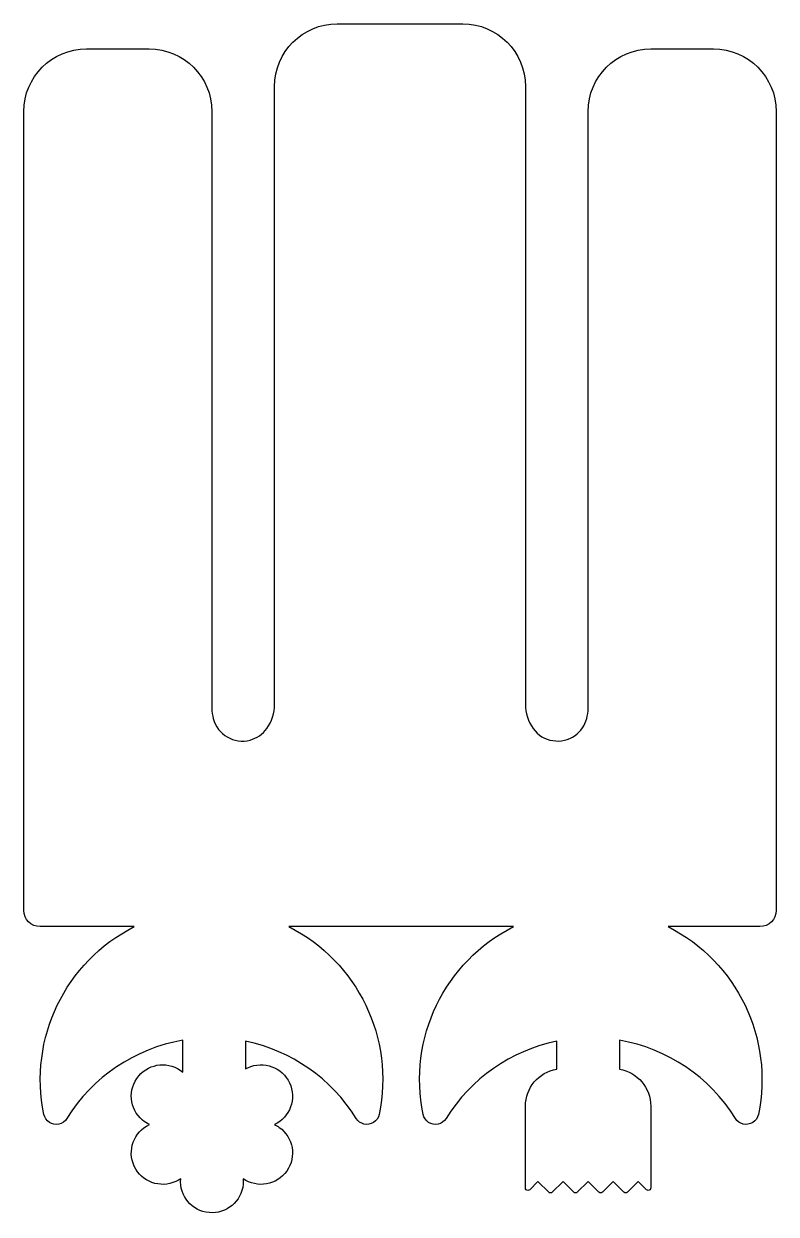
# Model space of a CAD drawing. Extents: x 10 to 579, y 44 to 800.
# Drawn here: x 315.6 to 375.6, y 50.6 to 145.6 of the extents above; entities that cross this region are included whole.
import ezdxf

# ---------------------------------------------------------------- set-up
doc = ezdxf.new("R2010")
doc.units = 0
doc.header["$MEASUREMENT"] = 0
doc.layers.get('0').update_dxf_attribs({"lineweight": 0})

# ---------------------------------------------------------------- blocks, each defined once
blk = doc.blocks.new('Block_4')
at = {"color": 18, "lineweight": 25, "true_color": 0x000000}
blk.add_open_spline([(317.217, 58.599), (317.33, 58.059), (317.86, 57.712), (318.4, 57.825), (318.669, 57.881), (318.902, 58.045), (319.047, 58.278), (321.092, 61.586), (324.46, 63.856), (328.294, 64.512), (328.294, 64.512), (328.294, 61.968), (328.294, 61.968), (327.238, 62.857), (325.66, 62.721), (324.771, 61.665), (323.883, 60.608), (324.018, 59.031), (325.075, 58.142), (325.244, 58), (325.43, 57.881), (325.63, 57.788), (324.378, 57.206), (323.835, 55.719), (324.417, 54.467), (324.999, 53.215), (326.486, 52.672), (327.738, 53.254), (327.872, 53.317), (328, 53.39), (328.121, 53.475), (327.999, 52.1), (329.015, 50.886), (330.39, 50.764), (331.765, 50.642), (332.979, 51.658), (333.101, 53.034), (333.114, 53.181), (333.114, 53.328), (333.101, 53.475), (334.231, 52.682), (335.79, 52.955), (336.584, 54.085), (337.377, 55.215), (337.104, 56.774), (335.974, 57.568), (335.853, 57.652), (335.725, 57.726), (335.591, 57.788), (336.843, 58.37), (337.386, 59.857), (336.804, 61.109), (336.222, 62.361), (334.735, 62.904), (333.483, 62.322), (333.419, 62.292), (333.356, 62.26), (333.294, 62.224), (333.294, 62.224), (333.294, 64.432), (333.294, 64.432), (336.957, 63.684), (340.149, 61.457), (342.116, 58.278), (342.406, 57.808), (343.023, 57.663), (343.492, 57.953), (343.726, 58.097), (343.889, 58.331), (343.945, 58.599), (345.207, 64.645), (342.253, 70.786), (336.741, 73.572), (336.741, 73.572), (354.663, 73.572), (354.663, 73.572), (349.152, 70.786), (346.198, 64.645), (347.46, 58.599), (347.572, 58.059), (348.102, 57.712), (348.643, 57.825), (348.911, 57.881), (349.145, 58.045), (349.289, 58.278), (351.256, 61.457), (354.448, 63.684), (358.111, 64.432), (358.111, 64.432), (358.111, 62.212), (358.111, 62.212), (356.667, 61.968), (355.611, 60.718), (355.611, 59.254), (355.611, 59.254), (355.611, 52.737), (355.611, 52.737), (355.611, 52.627), (355.7, 52.537), (355.811, 52.537), (355.864, 52.537), (355.915, 52.558), (355.952, 52.596), (355.952, 52.596), (356.611, 53.254), (356.611, 53.254), (356.611, 53.254), (357.469, 52.396), (357.469, 52.396), (357.548, 52.318), (357.674, 52.318), (357.752, 52.396), (357.752, 52.396), (358.611, 53.254), (358.611, 53.254), (358.611, 53.254), (359.469, 52.396), (359.469, 52.396), (359.548, 52.318), (359.674, 52.318), (359.752, 52.396), (359.752, 52.396), (360.611, 53.254), (360.611, 53.254), (360.611, 53.254), (361.469, 52.396), (361.469, 52.396), (361.548, 52.318), (361.674, 52.318), (361.752, 52.396), (361.752, 52.396), (362.611, 53.254), (362.611, 53.254), (362.611, 53.254), (363.469, 52.396), (363.469, 52.396), (363.548, 52.318), (363.674, 52.318), (363.752, 52.396), (363.752, 52.396), (364.611, 53.254), (364.611, 53.254), (364.611, 53.254), (365.269, 52.596), (365.269, 52.596), (365.348, 52.518), (365.474, 52.518), (365.552, 52.596), (365.59, 52.633), (365.611, 52.684), (365.611, 52.737), (365.611, 52.737), (365.611, 59.254), (365.611, 59.254), (365.611, 60.718), (364.554, 61.968), (363.111, 62.212), (363.111, 62.212), (363.111, 64.512), (363.111, 64.512), (366.945, 63.856), (370.312, 61.586), (372.358, 58.278), (372.649, 57.808), (373.265, 57.663), (373.735, 57.953), (373.968, 58.097), (374.132, 58.331), (374.188, 58.599), (375.45, 64.645), (372.496, 70.786), (366.984, 73.572), (366.984, 73.572), (374.311, 73.572), (374.311, 73.572), (375.029, 73.572), (375.611, 74.154), (375.611, 74.872), (375.611, 74.872), (375.611, 138.572), (375.611, 138.572), (375.611, 141.334), (373.372, 143.572), (370.611, 143.572), (370.611, 143.572), (365.611, 143.572), (365.611, 143.572), (362.849, 143.572), (360.611, 141.334), (360.611, 138.572), (360.611, 138.572), (360.611, 91.004), (360.611, 91.004), (360.611, 90.72), (360.574, 90.436), (360.501, 90.161), (360.359, 89.624), (360.036, 89.153), (359.585, 88.828), (358.51, 88.052), (357.01, 88.295), (356.235, 89.37), (355.829, 89.932), (355.611, 90.608), (355.611, 91.301), (355.611, 91.301), (355.611, 140.572), (355.611, 140.572), (355.611, 143.334), (353.372, 145.572), (350.611, 145.572), (350.611, 145.572), (340.611, 145.572), (340.611, 145.572), (337.849, 145.572), (335.611, 143.334), (335.611, 140.572), (335.611, 140.572), (335.611, 91.301), (335.611, 91.301), (335.611, 90.608), (335.393, 89.932), (334.987, 89.37), (334.662, 88.92), (334.191, 88.596), (333.654, 88.454), (332.372, 88.115), (331.059, 88.88), (330.72, 90.161), (330.648, 90.436), (330.611, 90.72), (330.611, 91.004), (330.611, 91.004), (330.611, 138.572), (330.611, 138.572), (330.611, 141.334), (328.372, 143.572), (325.611, 143.572), (325.611, 143.572), (320.611, 143.572), (320.611, 143.572), (317.849, 143.572), (315.611, 141.334), (315.611, 138.572), (315.611, 138.572), (315.611, 74.872), (315.611, 74.872), (315.611, 74.154), (316.193, 73.572), (316.911, 73.572), (316.911, 73.572), (324.421, 73.572), (324.421, 73.572), (318.909, 70.786), (315.955, 64.645), (317.217, 58.599)], degree=3, knots=[0, 0, 0, 0, 1, 1, 1, 2, 2, 2, 3, 3, 3, 4, 4, 4, 5, 5, 5, 6, 6, 6, 7, 7, 7, 8, 8, 8, 9, 9, 9, 10, 10, 10, 11, 11, 11, 12, 12, 12, 13, 13, 13, 14, 14, 14, 15, 15, 15, 16, 16, 16, 17, 17, 17, 18, 18, 18, 19, 19, 19, 20, 20, 20, 21, 21, 21, 22, 22, 22, 23, 23, 23, 24, 24, 24, 25, 25, 25, 26, 26, 26, 27, 27, 27, 28, 28, 28, 29, 29, 29, 30, 30, 30, 31, 31, 31, 32, 32, 32, 33, 33, 33, 34, 34, 34, 35, 35, 35, 36, 36, 36, 37, 37, 37, 38, 38, 38, 39, 39, 39, 40, 40, 40, 41, 41, 41, 42, 42, 42, 43, 43, 43, 44, 44, 44, 45, 45, 45, 46, 46, 46, 47, 47, 47, 48, 48, 48, 49, 49, 49, 50, 50, 50, 51, 51, 51, 52, 52, 52, 53, 53, 53, 54, 54, 54, 55, 55, 55, 56, 56, 56, 57, 57, 57, 58, 58, 58, 59, 59, 59, 60, 60, 60, 61, 61, 61, 62, 62, 62, 63, 63, 63, 64, 64, 64, 65, 65, 65, 66, 66, 66, 67, 67, 67, 68, 68, 68, 69, 69, 69, 70, 70, 70, 71, 71, 71, 72, 72, 72, 73, 73, 73, 74, 74, 74, 75, 75, 75, 76, 76, 76, 77, 77, 77, 78, 78, 78, 79, 79, 79, 80, 80, 80, 81, 81, 81, 82, 82, 82, 83, 83, 83, 84, 84, 84, 85, 85, 85, 85], dxfattribs=at)

msp = doc.modelspace()

# ---------------------------------------------------------------- block references
msp.add_blockref('Block_4', (0, 0))

doc.saveas('drawing.dxf')
